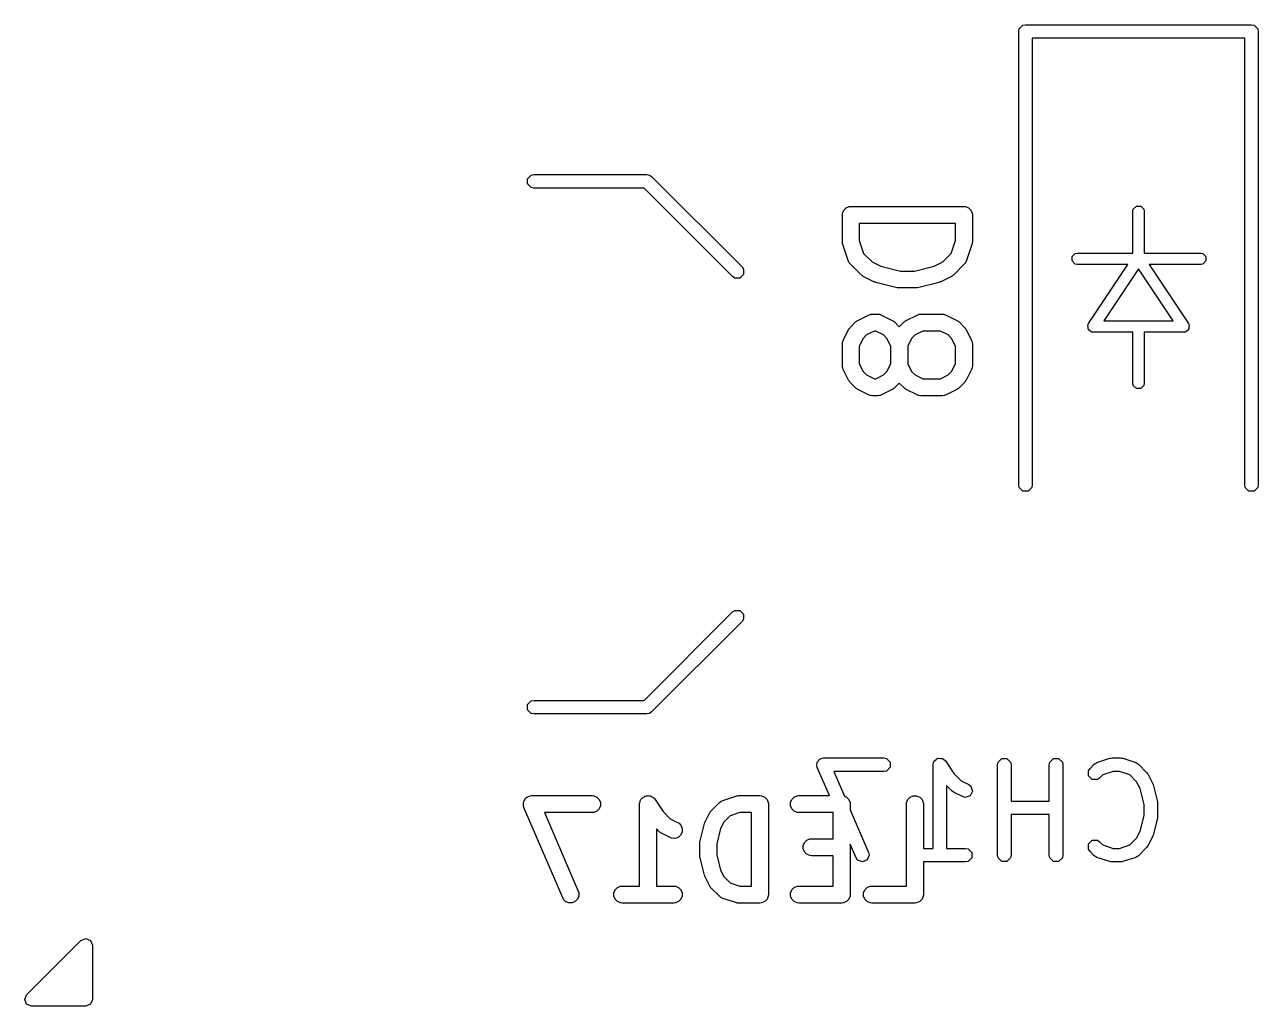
# Model space of a CAD drawing. Extents: x 104 to 228, y -134 to -58.
# Drawn here: x 199.52 to 210.44, y -100.62 to -91.94 of the extents above; entities that cross this region are included whole.
import ezdxf

# ---------------------------------------------------------------- set-up
doc = ezdxf.new("R2010")
doc.units = 0
doc.layers.add('BLACK', color=7, linetype='CONTINUOUS')

msp = doc.modelspace()

# ---------------------------------------------------------------- linework, layer by layer
at = {"layer": 'BLACK', "linetype": 'CONTINUOUS'}
for p, q in [((208.32, -92), (208.324567, -91.977039)), ((208.32, -96.01), (208.32, -92)), ((208.324567, -91.977039), (208.357039, -91.944567)), ((208.357039, -91.944567), (208.38, -91.94)), ((208.38, -91.94), (210.38, -91.94)), ((210.38, -91.94), (210.402961, -91.944567)), ((210.402961, -91.944567), (210.435433, -91.977039)), ((210.435433, -91.977039), (210.44, -92)), ((210.44, -92), (210.44, -96.01)), ((210.32, -92.06), (208.44, -92.06)), ((208.44, -92.06), (208.44, -96.01)), ((210.32, -96.01), (210.32, -92.06)), ((203.974567, -93.302039), (204.007039, -93.269567)), ((203.974567, -93.347961), (203.974567, -93.302039)), ((204.007039, -93.269567), (204.03, -93.265)), ((204.03, -93.265), (205.03, -93.265)), ((205.03, -93.265), (205.052961, -93.269567)), ((205.052961, -93.269567), (205.072426, -93.282574)), ((205.072426, -93.282574), (205.872427, -94.082574)), ((204.007039, -93.380433), (203.974567, -93.347961)), ((204.03, -93.385), (204.007039, -93.380433)), ((205.005148, -93.385), (204.03, -93.385)), ((205.787574, -94.167427), (205.005148, -93.385)), ((206.759819, -93.621905), (206.76126, -93.607273)), ((206.759819, -93.86), (206.759819, -93.621905)), ((206.76126, -93.607273), (206.772459, -93.580237)), ((206.772459, -93.580237), (206.793151, -93.559545)), ((206.793151, -93.559545), (206.820187, -93.548346)), ((206.820187, -93.548346), (206.834819, -93.546905)), ((206.834819, -93.546905), (207.834819, -93.546905)), ((207.834819, -93.546905), (207.849451, -93.548346)), ((207.849451, -93.548346), (207.876487, -93.559545)), ((207.876487, -93.559545), (207.897179, -93.580237)), ((207.897179, -93.580237), (207.908378, -93.607273)), ((207.908378, -93.607273), (207.909819, -93.621905)), ((207.909819, -93.621905), (207.909819, -93.86)), ((209.33, -93.59), (209.333806, -93.570866)), ((209.33, -93.96), (209.33, -93.59)), ((209.333806, -93.570866), (209.360866, -93.543806)), ((209.360866, -93.543806), (209.399134, -93.543806)), ((209.399134, -93.543806), (209.426194, -93.570866)), ((209.426194, -93.570866), (209.43, -93.59)), ((209.43, -93.59), (209.43, -93.96)), ((207.759819, -93.696905), (206.909819, -93.696905)), ((206.909819, -93.696905), (206.909819, -93.847829)), ((207.759819, -93.84783), (207.759819, -93.696905)), ((206.760548, -93.867405), (206.759819, -93.86)), ((206.760408, -93.86938), (206.760548, -93.867405)), ((206.909819, -93.847829), (206.94799, -93.962343)), ((207.721648, -93.962342), (207.759819, -93.84783)), ((207.909819, -93.86), (207.909089, -93.867406)), ((207.909089, -93.867406), (207.90923, -93.869381)), ((206.760998, -93.871977), (206.760408, -93.86938)), ((206.76126, -93.874632), (206.760998, -93.871977)), ((206.762018, -93.876463), (206.76126, -93.874632)), ((206.763668, -93.883717), (206.762018, -93.876463)), ((206.811287, -94.026574), (206.763668, -93.883717)), ((206.94799, -93.962343), (207.022103, -94.036456)), ((207.647534, -94.036455), (207.721648, -93.962342)), ((207.90597, -93.883718), (207.858351, -94.026574)), ((207.907619, -93.876462), (207.90597, -93.883718)), ((207.908378, -93.874632), (207.907619, -93.876462)), ((207.908639, -93.871978), (207.908378, -93.874632)), ((207.90923, -93.869381), (207.908639, -93.871978)), ((208.793806, -93.990866), (208.820866, -93.963806)), ((208.820866, -93.963806), (208.84, -93.96)), ((208.84, -93.96), (209.33, -93.96)), ((209.43, -93.96), (209.93, -93.96)), ((209.93, -93.96), (209.949134, -93.963806)), ((209.949134, -93.963806), (209.976194, -93.990866)), ((205.872427, -94.082574), (205.885433, -94.102039)), ((206.817281, -94.039999), (206.811287, -94.026574)), ((206.819046, -94.042034), (206.817281, -94.039999)), ((206.820078, -94.044525), (206.819046, -94.042034)), ((206.829405, -94.05589), (206.820078, -94.044525)), ((206.924643, -94.151128), (206.829405, -94.05589)), ((207.022103, -94.036456), (207.09909, -94.074949)), ((207.09909, -94.074949), (207.272624, -94.118333)), ((207.397013, -94.118333), (207.570547, -94.074949)), ((207.570547, -94.074949), (207.647534, -94.036455)), ((207.840233, -94.05589), (207.744994, -94.151128)), ((207.849561, -94.044525), (207.840233, -94.05589)), ((207.850592, -94.042034), (207.849561, -94.044525)), ((207.852357, -94.04), (207.850592, -94.042034)), ((207.858351, -94.026574), (207.852357, -94.04)), ((208.793806, -94.029134), (208.793806, -93.990866)), ((208.820866, -94.056194), (208.793806, -94.029134)), ((208.84, -94.06), (208.820866, -94.056194)), ((209.286574, -94.06), (208.84, -94.06)), ((208.938397, -94.582265), (209.286574, -94.06)), ((209.93, -94.06), (209.473426, -94.06)), ((209.473426, -94.06), (209.821602, -94.582265)), ((209.949134, -94.056194), (209.93, -94.06)), ((209.976194, -94.029134), (209.949134, -94.056194)), ((209.976194, -93.990866), (209.976194, -94.029134)), ((205.807039, -94.180433), (205.787574, -94.167427)), ((205.852961, -94.180433), (205.807039, -94.180433)), ((205.885433, -94.147961), (205.852961, -94.180433)), ((205.885433, -94.102039), (205.885433, -94.147961)), ((206.930393, -94.155848), (206.924643, -94.151128)), ((206.931692, -94.157345), (206.930393, -94.155848)), ((206.933946, -94.158764), (206.931692, -94.157345)), ((206.936008, -94.160456), (206.933946, -94.158764)), ((206.93784, -94.161214), (206.936008, -94.160456)), ((206.944135, -94.165177), (206.93784, -94.161214)), ((207.039373, -94.212796), (206.944135, -94.165177)), ((207.272624, -94.118333), (207.397013, -94.118333)), ((207.725502, -94.165177), (207.630264, -94.212796)), ((207.731798, -94.161213), (207.725502, -94.165177)), ((207.733628, -94.160456), (207.731798, -94.161213)), ((207.735686, -94.158766), (207.733628, -94.160456)), ((207.737945, -94.157345), (207.735686, -94.158766)), ((207.739244, -94.155846), (207.737945, -94.157345)), ((207.744994, -94.151128), (207.739244, -94.155846)), ((209.379999, -94.100138), (209.073426, -94.56)), ((209.686574, -94.56), (209.379999, -94.100138)), ((207.040442, -94.213205), (207.039373, -94.212796)), ((207.040878, -94.213528), (207.040442, -94.213205)), ((207.047014, -94.21572), (207.040878, -94.213528)), ((207.053104, -94.218051), (207.047014, -94.21572)), ((207.053644, -94.218089), (207.053104, -94.218051)), ((207.054724, -94.218475), (207.053644, -94.218089)), ((207.2452, -94.266094), (207.054724, -94.218475)), ((207.247736, -94.266469), (207.2452, -94.266094)), ((207.248758, -94.266892), (207.247736, -94.266469)), ((207.25427, -94.267434), (207.248758, -94.266892)), ((207.259744, -94.268244), (207.25427, -94.267434)), ((207.260836, -94.268081), (207.259744, -94.268244)), ((207.26339, -94.268333), (207.260836, -94.268081)), ((207.406247, -94.268333), (207.26339, -94.268333)), ((207.4088, -94.268081), (207.406247, -94.268333)), ((207.409893, -94.268244), (207.4088, -94.268081)), ((207.415366, -94.267434), (207.409893, -94.268244)), ((207.420879, -94.266892), (207.415366, -94.267434)), ((207.4219, -94.266469), (207.420879, -94.266892)), ((207.424437, -94.266094), (207.4219, -94.266469)), ((207.614913, -94.218475), (207.424437, -94.266094)), ((207.615992, -94.218089), (207.614913, -94.218475)), ((207.616532, -94.218051), (207.615992, -94.218089)), ((207.622613, -94.215723), (207.616532, -94.218051)), ((207.628759, -94.213528), (207.622613, -94.215723)), ((207.629194, -94.213205), (207.628759, -94.213528)), ((207.630264, -94.212796), (207.629194, -94.213205)), ((206.896516, -94.554823), (206.991754, -94.507204)), ((206.991754, -94.507204), (207.005485, -94.501949)), ((207.005485, -94.501949), (207.008174, -94.501757)), ((207.008174, -94.501757), (207.010663, -94.500727)), ((207.010663, -94.500727), (207.025295, -94.499286)), ((207.025295, -94.499286), (207.072914, -94.499286)), ((207.072914, -94.499286), (207.087546, -94.500727)), ((207.087546, -94.500727), (207.090035, -94.501758)), ((207.090035, -94.501758), (207.092723, -94.501949)), ((207.092723, -94.501949), (207.106455, -94.507204)), ((207.106455, -94.507204), (207.201693, -94.554823)), ((207.325087, -94.554823), (207.420325, -94.507204)), ((207.420325, -94.507204), (207.434056, -94.501949)), ((207.434056, -94.501949), (207.436745, -94.501757)), ((207.436745, -94.501757), (207.439234, -94.500727)), ((207.439234, -94.500727), (207.453866, -94.499286)), ((207.453866, -94.499286), (207.644342, -94.499286)), ((207.644342, -94.499286), (207.658974, -94.500727)), ((207.658974, -94.500727), (207.661463, -94.501758)), ((207.661463, -94.501758), (207.664151, -94.501949)), ((207.664151, -94.501949), (207.677883, -94.507204)), ((207.677883, -94.507204), (207.773121, -94.554823)), ((206.815356, -94.635983), (206.81932, -94.629683)), ((206.81932, -94.629683), (206.820078, -94.627856)), ((206.820078, -94.627856), (206.821766, -94.625799)), ((206.821766, -94.625799), (206.823188, -94.62354)), ((206.823188, -94.62354), (206.824686, -94.62224)), ((206.824686, -94.62224), (206.829405, -94.616491)), ((206.829405, -94.616491), (206.877024, -94.568872)), ((206.877024, -94.568872), (206.882773, -94.564153)), ((206.882773, -94.564153), (206.884073, -94.562655)), ((206.884073, -94.562655), (206.886332, -94.561233)), ((206.886332, -94.561233), (206.888389, -94.559545)), ((206.888389, -94.559545), (206.890216, -94.558787)), ((206.890216, -94.558787), (206.896516, -94.554823)), ((207.201693, -94.554823), (207.207992, -94.558787)), ((207.207992, -94.558787), (207.20982, -94.559545)), ((207.20982, -94.559545), (207.211876, -94.561233)), ((207.211876, -94.561233), (207.214136, -94.562655)), ((207.214136, -94.562655), (207.215435, -94.564153)), ((207.215435, -94.564153), (207.221185, -94.568872)), ((207.221185, -94.568872), (207.26339, -94.611077)), ((207.26339, -94.611077), (207.305595, -94.568872)), ((207.305595, -94.568872), (207.311344, -94.564153)), ((207.311344, -94.564153), (207.312644, -94.562655)), ((207.312644, -94.562655), (207.314903, -94.561233)), ((207.314903, -94.561233), (207.31696, -94.559545)), ((207.31696, -94.559545), (207.318787, -94.558787)), ((207.318787, -94.558787), (207.325087, -94.554823)), ((207.773121, -94.554823), (207.779417, -94.558786)), ((207.779417, -94.558786), (207.781247, -94.559544)), ((207.781247, -94.559544), (207.783305, -94.561233)), ((207.783305, -94.561233), (207.785564, -94.562655)), ((207.785564, -94.562655), (207.786863, -94.564153)), ((207.786863, -94.564153), (207.792612, -94.568871)), ((207.792612, -94.568871), (207.840232, -94.61649)), ((207.840232, -94.61649), (207.84495, -94.622239)), ((207.84495, -94.622239), (207.84645, -94.62354)), ((207.84645, -94.62354), (207.847872, -94.625799)), ((207.847872, -94.625799), (207.84956, -94.627856)), ((207.84956, -94.627856), (207.850317, -94.629683)), ((207.850317, -94.629683), (207.854282, -94.635983)), ((208.930951, -94.600297), (208.933806, -94.593383)), ((208.933806, -94.614572), (208.930951, -94.600297)), ((208.933806, -94.590866), (208.935576, -94.589095)), ((208.933806, -94.593383), (208.933806, -94.590866)), ((208.933806, -94.629134), (208.933806, -94.614572)), ((208.937446, -94.632774), (208.933806, -94.629134)), ((208.935576, -94.589095), (208.938397, -94.582265)), ((208.938456, -94.637822), (208.937446, -94.632774)), ((209.073426, -94.56), (209.686574, -94.56)), ((209.822553, -94.632774), (209.821544, -94.637822)), ((209.821602, -94.582265), (209.824422, -94.589094)), ((209.826194, -94.629134), (209.822553, -94.632774)), ((209.824422, -94.589094), (209.826194, -94.590866)), ((209.826194, -94.590866), (209.826194, -94.593383)), ((209.826194, -94.593383), (209.829049, -94.600296)), ((209.829049, -94.600296), (209.826194, -94.614571)), ((209.826194, -94.614571), (209.826194, -94.629134)), ((206.762482, -94.744953), (206.767737, -94.731221)), ((206.767737, -94.731221), (206.815356, -94.635983)), ((206.944077, -94.713951), (206.909819, -94.782467)), ((206.974484, -94.683544), (206.944077, -94.713951)), ((207.043, -94.649286), (206.974484, -94.683544)), ((207.055209, -94.649286), (207.043, -94.649286)), ((207.123725, -94.683544), (207.055209, -94.649286)), ((207.154132, -94.713951), (207.123725, -94.683544)), ((207.18839, -94.782467), (207.154132, -94.713951)), ((207.372648, -94.713951), (207.33839, -94.782467)), ((207.403055, -94.683544), (207.372648, -94.713951)), ((207.471571, -94.649286), (207.403055, -94.683544)), ((207.626637, -94.649286), (207.471571, -94.649286)), ((207.695153, -94.683544), (207.626637, -94.649286)), ((207.725561, -94.713951), (207.695153, -94.683544)), ((207.759819, -94.782467), (207.725561, -94.713951)), ((207.854282, -94.635983), (207.901901, -94.731221)), ((207.901901, -94.731221), (207.907156, -94.744952)), ((208.950569, -94.645897), (208.938456, -94.637822)), ((208.960866, -94.656194), (208.950569, -94.645897)), ((208.968203, -94.657653), (208.960866, -94.656194)), ((208.970297, -94.659049), (208.968203, -94.657653)), ((208.972751, -94.658558), (208.970297, -94.659049)), ((208.98, -94.66), (208.972751, -94.658558)), ((209.33, -94.66), (208.98, -94.66)), ((209.33, -95.11), (209.33, -94.66)), ((209.78, -94.66), (209.43, -94.66)), ((209.43, -94.66), (209.43, -95.11)), ((209.787248, -94.658558), (209.78, -94.66)), ((209.789703, -94.659049), (209.787248, -94.658558)), ((209.791796, -94.657653), (209.789703, -94.659049)), ((209.799134, -94.656194), (209.791796, -94.657653)), ((209.80943, -94.645897), (209.799134, -94.656194)), ((209.821544, -94.637822), (209.80943, -94.645897)), ((206.759819, -94.764762), (206.76126, -94.75013)), ((206.759819, -94.955238), (206.759819, -94.764762)), ((206.76126, -94.75013), (206.762291, -94.74764)), ((206.762291, -94.74764), (206.762482, -94.744953)), ((206.909819, -94.782467), (206.909819, -94.937533)), ((207.18839, -94.937533), (207.18839, -94.782467)), ((207.33839, -94.782467), (207.33839, -94.937533)), ((207.759819, -94.937533), (207.759819, -94.782467)), ((207.907156, -94.744952), (207.907347, -94.747641)), ((207.907347, -94.747641), (207.908378, -94.75013)), ((207.908378, -94.75013), (207.909819, -94.764762)), ((207.909819, -94.764762), (207.909819, -94.955238)), ((206.76126, -94.96987), (206.759819, -94.955238)), ((206.909819, -94.937533), (206.944077, -95.006049)), ((207.154132, -95.006049), (207.18839, -94.937533)), ((207.33839, -94.937533), (207.372648, -95.006049)), ((207.725561, -95.006048), (207.759819, -94.937533)), ((207.909819, -94.955238), (207.908378, -94.96987)), ((206.762291, -94.972359), (206.76126, -94.96987)), ((206.762482, -94.975047), (206.762291, -94.972359)), ((206.767737, -94.988779), (206.762482, -94.975047)), ((206.815356, -95.084017), (206.767737, -94.988779)), ((206.944077, -95.006049), (206.974484, -95.036456)), ((206.974484, -95.036456), (207.043, -95.070714)), ((207.055209, -95.070714), (207.123725, -95.036456)), ((207.123725, -95.036456), (207.154132, -95.006049)), ((207.372648, -95.006049), (207.403055, -95.036456)), ((207.403055, -95.036456), (207.471571, -95.070714)), ((207.626637, -95.070714), (207.695153, -95.036455)), ((207.695153, -95.036455), (207.725561, -95.006048)), ((207.901901, -94.988779), (207.854282, -95.084017)), ((207.907156, -94.975048), (207.901901, -94.988779)), ((207.907347, -94.972358), (207.907156, -94.975048)), ((207.908378, -94.96987), (207.907347, -94.972358)), ((206.81932, -95.090316), (206.815356, -95.084017)), ((206.820078, -95.092144), (206.81932, -95.090316)), ((206.821766, -95.0942), (206.820078, -95.092144)), ((206.823188, -95.09646), (206.821766, -95.0942)), ((206.824686, -95.097759), (206.823188, -95.09646)), ((206.829405, -95.103509), (206.824686, -95.097759)), ((206.877024, -95.151128), (206.829405, -95.103509)), ((206.882773, -95.155846), (206.877024, -95.151128)), ((206.884073, -95.157345), (206.882773, -95.155846)), ((206.886332, -95.158766), (206.884073, -95.157345)), ((206.888389, -95.160455), (206.886332, -95.158766)), ((206.890216, -95.161212), (206.888389, -95.160455)), ((206.896516, -95.165177), (206.890216, -95.161212)), ((206.991754, -95.212796), (206.896516, -95.165177)), ((207.043, -95.070714), (207.055209, -95.070714)), ((207.201693, -95.165177), (207.106455, -95.212796)), ((207.207992, -95.161212), (207.201693, -95.165177)), ((207.20982, -95.160455), (207.207992, -95.161212)), ((207.211876, -95.158766), (207.20982, -95.160455)), ((207.214136, -95.157345), (207.211876, -95.158766)), ((207.215435, -95.155846), (207.214136, -95.157345)), ((207.221185, -95.151128), (207.215435, -95.155846)), ((207.26339, -95.108923), (207.221185, -95.151128)), ((207.305595, -95.151128), (207.26339, -95.108923)), ((207.311344, -95.155846), (207.305595, -95.151128)), ((207.312644, -95.157345), (207.311344, -95.155846)), ((207.314903, -95.158766), (207.312644, -95.157345)), ((207.31696, -95.160455), (207.314903, -95.158766)), ((207.318787, -95.161212), (207.31696, -95.160455)), ((207.325087, -95.165177), (207.318787, -95.161212)), ((207.420325, -95.212796), (207.325087, -95.165177)), ((207.471571, -95.070714), (207.626637, -95.070714)), ((207.773121, -95.165177), (207.677883, -95.212796)), ((207.779417, -95.161213), (207.773121, -95.165177)), ((207.781247, -95.160456), (207.779417, -95.161213)), ((207.783305, -95.158766), (207.781247, -95.160456)), ((207.785564, -95.157345), (207.783305, -95.158766)), ((207.786863, -95.155846), (207.785564, -95.157345)), ((207.792612, -95.151129), (207.786863, -95.155846)), ((207.840232, -95.10351), (207.792612, -95.151129)), ((207.84495, -95.09776), (207.840232, -95.10351)), ((207.84645, -95.09646), (207.84495, -95.09776)), ((207.847872, -95.0942), (207.84645, -95.09646)), ((207.84956, -95.092144), (207.847872, -95.0942)), ((207.850317, -95.090316), (207.84956, -95.092144)), ((207.854282, -95.084017), (207.850317, -95.090316)), ((209.333806, -95.129134), (209.33, -95.11)), ((209.360866, -95.156194), (209.333806, -95.129134)), ((209.399134, -95.156194), (209.360866, -95.156194)), ((209.426194, -95.129134), (209.399134, -95.156194)), ((209.43, -95.11), (209.426194, -95.129134)), ((207.005485, -95.218051), (206.991754, -95.212796)), ((207.008174, -95.218242), (207.005485, -95.218051)), ((207.010663, -95.219273), (207.008174, -95.218242)), ((207.025295, -95.220714), (207.010663, -95.219273)), ((207.072914, -95.220714), (207.025295, -95.220714)), ((207.087546, -95.219273), (207.072914, -95.220714)), ((207.090035, -95.218241), (207.087546, -95.219273)), ((207.092723, -95.218051), (207.090035, -95.218241)), ((207.106455, -95.212796), (207.092723, -95.218051)), ((207.434056, -95.218051), (207.420325, -95.212796)), ((207.436745, -95.218242), (207.434056, -95.218051)), ((207.439234, -95.219273), (207.436745, -95.218242)), ((207.453866, -95.220714), (207.439234, -95.219273)), ((207.644342, -95.220714), (207.453866, -95.220714)), ((207.658974, -95.219273), (207.644342, -95.220714)), ((207.661463, -95.218241), (207.658974, -95.219273)), ((207.664151, -95.218051), (207.661463, -95.218241)), ((207.677883, -95.212796), (207.664151, -95.218051)), ((208.324567, -96.032961), (208.32, -96.01)), ((208.357039, -96.065433), (208.324567, -96.032961)), ((208.435433, -96.032961), (208.402961, -96.065433)), ((208.44, -96.01), (208.435433, -96.032961)), ((210.324567, -96.032961), (210.32, -96.01)), ((210.357039, -96.065433), (210.324567, -96.032961)), ((210.435433, -96.032961), (210.402961, -96.065433)), ((210.44, -96.01), (210.435433, -96.032961)), ((208.402961, -96.065433), (208.357039, -96.065433)), ((210.402961, -96.065433), (210.357039, -96.065433)), ((205.005148, -97.915), (205.787574, -97.132573)), ((205.787574, -97.132573), (205.807039, -97.119567)), ((205.807039, -97.119567), (205.852961, -97.119567)), ((205.852961, -97.119567), (205.885433, -97.152039)), ((205.872427, -97.217426), (205.072426, -98.017426)), ((205.885433, -97.197961), (205.872427, -97.217426)), ((205.885433, -97.152039), (205.885433, -97.197961)), ((203.974567, -97.952039), (204.007039, -97.919567)), ((203.974567, -97.997961), (203.974567, -97.952039)), ((204.007039, -98.030433), (203.974567, -97.997961)), ((204.007039, -97.919567), (204.03, -97.915)), ((204.03, -97.915), (205.005148, -97.915)), ((204.03, -98.035), (204.007039, -98.030433)), ((205.03, -98.035), (204.03, -98.035)), ((205.052961, -98.030433), (205.03, -98.035)), ((205.072426, -98.017426), (205.052961, -98.030433)), ((206.537899, -98.460894), (206.546089, -98.452703)), ((206.546089, -98.452703), (206.550391, -98.441949)), ((206.550391, -98.441949), (206.561683, -98.437109)), ((206.561683, -98.437109), (206.570371, -98.428422)), ((206.570371, -98.428422), (206.591983, -98.424123)), ((206.591983, -98.424123), (206.5926, -98.423859)), ((206.5926, -98.423859), (206.592836, -98.423953)), ((206.592836, -98.423953), (206.593332, -98.423855)), ((206.593332, -98.423855), (207.126666, -98.423855)), ((207.126666, -98.423855), (207.149627, -98.428422)), ((207.149627, -98.428422), (207.182099, -98.460894)), ((207.570838, -98.456526), (207.57205, -98.450469)), ((207.57205, -98.450469), (207.586587, -98.440777)), ((207.586587, -98.440777), (207.598943, -98.428422)), ((207.598943, -98.428422), (207.605121, -98.428422)), ((207.605121, -98.428422), (207.61026, -98.424996)), ((207.61026, -98.424996), (207.627392, -98.428422)), ((207.627392, -98.428422), (207.644865, -98.428422)), ((207.644865, -98.428422), (207.649232, -98.432789)), ((207.649232, -98.432789), (207.65529, -98.434001)), ((207.65529, -98.434001), (207.671827, -98.450573)), ((207.671827, -98.450573), (207.744721, -98.559914)), ((208.137899, -98.460894), (208.170371, -98.428422)), ((208.170371, -98.428422), (208.216293, -98.428422)), ((208.216293, -98.428422), (208.248765, -98.460894)), ((208.595042, -98.460894), (208.627514, -98.428422)), ((208.627514, -98.428422), (208.673436, -98.428422)), ((208.673436, -98.428422), (208.705908, -98.460894)), ((209.012454, -98.465029), (209.126739, -98.426934)), ((209.126739, -98.426934), (209.136279, -98.425731)), ((209.136279, -98.425731), (209.145713, -98.423855)), ((209.145713, -98.423855), (209.221904, -98.423855)), ((209.221904, -98.423855), (209.231337, -98.425731)), ((209.231337, -98.425731), (209.240878, -98.426934)), ((209.240878, -98.426934), (209.355164, -98.465029)), ((206.533336, -98.484587), (206.537899, -98.473179)), ((206.537899, -98.506148), (206.533336, -98.484587)), ((206.537899, -98.473179), (206.537899, -98.460894)), ((206.537899, -98.506816), (206.537899, -98.506148)), ((206.538078, -98.506995), (206.537899, -98.506816)), ((206.538183, -98.50749), (206.538078, -98.506995)), ((206.645243, -98.757295), (206.538183, -98.50749)), ((207.126666, -98.543855), (206.684325, -98.543855)), ((206.684325, -98.543855), (206.777984, -98.762393)), ((207.149627, -98.539288), (207.126666, -98.543855)), ((207.182099, -98.506816), (207.149627, -98.539288)), ((207.182099, -98.460894), (207.182099, -98.506816)), ((207.561904, -98.483855), (207.566471, -98.460894)), ((207.561904, -99.223855), (207.561904, -98.483855)), ((207.566471, -98.460894), (207.570838, -98.456526)), ((207.744721, -98.559914), (207.809826, -98.625018)), ((208.133332, -98.483855), (208.137899, -98.460894)), ((208.133332, -99.283855), (208.133332, -98.483855)), ((208.248765, -98.460894), (208.253332, -98.483855)), ((208.253332, -98.483855), (208.253332, -98.804807)), ((208.590475, -98.483855), (208.595042, -98.460894)), ((208.590475, -98.804807), (208.590475, -98.483855)), ((208.705908, -98.460894), (208.710475, -98.483855)), ((208.710475, -98.483855), (208.710475, -99.283855)), ((208.937899, -98.537083), (208.950906, -98.517618)), ((208.937899, -98.583005), (208.937899, -98.537083)), ((208.950906, -98.517618), (208.989002, -98.479523)), ((208.989002, -98.479523), (208.9915, -98.477853)), ((208.9915, -98.477853), (208.992116, -98.476623)), ((208.992116, -98.476623), (209.000467, -98.471862)), ((209.000467, -98.471862), (209.008467, -98.466517)), ((209.008467, -98.466517), (209.009844, -98.466517)), ((209.009844, -98.466517), (209.012454, -98.465029)), ((209.15545, -98.543855), (209.063838, -98.574392)), ((209.212167, -98.543855), (209.15545, -98.543855)), ((209.30378, -98.574392), (209.212167, -98.543855)), ((209.355164, -98.465029), (209.357774, -98.466517)), ((209.357774, -98.466517), (209.359151, -98.466517)), ((209.359151, -98.466517), (209.36714, -98.471855)), ((209.36714, -98.471855), (209.375502, -98.476622)), ((209.375502, -98.476622), (209.376118, -98.477855)), ((209.376118, -98.477855), (209.378616, -98.479524)), ((209.378616, -98.479524), (209.454806, -98.555714)), ((209.454806, -98.555714), (209.460143, -98.563701)), ((207.731859, -98.716757), (207.681904, -98.666802)), ((207.681904, -98.666802), (207.681904, -99.223855)), ((207.809826, -98.625018), (207.877309, -98.65876)), ((207.877309, -98.65876), (207.895803, -98.673113)), ((208.97037, -98.615478), (208.937899, -98.583005)), ((209.016292, -98.615478), (208.97037, -98.615478)), ((209.035758, -98.602472), (209.016292, -98.615478)), ((209.063838, -98.574392), (209.035758, -98.602472)), ((209.363066, -98.633678), (209.30378, -98.574392)), ((209.393865, -98.695276), (209.363066, -98.633678)), ((209.460143, -98.563701), (209.466046, -98.571307)), ((209.466046, -98.571307), (209.504141, -98.647499)), ((209.504141, -98.647499), (209.505877, -98.653838)), ((209.505877, -98.653838), (209.508683, -98.659779)), ((209.508683, -98.659779), (209.54678, -98.81216)), ((203.949305, -98.790627), (203.959324, -98.780607)), ((203.959324, -98.780607), (203.96924, -98.770447)), ((203.96924, -98.770447), (203.969668, -98.770263)), ((203.969668, -98.770263), (203.969997, -98.769935)), ((203.969997, -98.769935), (203.983097, -98.764508)), ((203.983097, -98.764508), (203.996138, -98.75892)), ((203.996138, -98.75892), (203.996602, -98.758914)), ((203.996602, -98.758914), (203.997033, -98.758736)), ((203.997033, -98.758736), (204.011665, -98.757295)), ((204.011665, -98.757295), (204.544999, -98.757295)), ((204.544999, -98.757295), (204.559631, -98.758736)), ((204.559631, -98.758736), (204.586667, -98.769935)), ((204.586667, -98.769935), (204.607359, -98.790627)), ((204.983127, -98.785376), (204.987259, -98.779207)), ((204.987259, -98.779207), (204.993373, -98.77513)), ((204.993373, -98.77513), (204.998569, -98.769935)), ((204.998569, -98.769935), (205.005429, -98.767093)), ((205.005429, -98.767093), (205.011608, -98.762974)), ((205.011608, -98.762974), (205.018816, -98.761547)), ((205.018816, -98.761547), (205.025605, -98.758736)), ((205.025605, -98.758736), (205.033031, -98.758736)), ((205.033031, -98.758736), (205.040315, -98.757295)), ((205.040315, -98.757295), (205.04752, -98.758736)), ((205.04752, -98.758736), (205.054869, -98.758736)), ((205.054869, -98.758736), (205.061729, -98.761577)), ((205.061729, -98.761577), (205.06901, -98.763034)), ((205.06901, -98.763034), (205.075115, -98.767122)), ((205.075115, -98.767122), (205.081905, -98.769935)), ((205.081905, -98.769935), (205.087155, -98.775185)), ((205.087155, -98.775185), (205.093325, -98.779317)), ((205.093325, -98.779317), (205.102545, -98.790575)), ((205.702234, -98.799239), (205.81652, -98.761144)), ((205.81652, -98.761144), (205.823773, -98.759494)), ((205.823773, -98.759494), (205.825605, -98.758736)), ((205.825605, -98.758736), (205.828259, -98.758474)), ((205.828259, -98.758474), (205.830857, -98.757884)), ((205.830857, -98.757884), (205.832831, -98.758024)), ((205.832831, -98.758024), (205.840237, -98.757295)), ((205.840237, -98.757295), (206.030713, -98.757295)), ((206.030713, -98.757295), (206.045345, -98.758736)), ((206.045345, -98.758736), (206.072381, -98.769935)), ((206.072381, -98.769935), (206.093073, -98.790627)), ((206.311211, -98.790627), (206.331903, -98.769935)), ((206.331903, -98.769935), (206.358939, -98.758736)), ((206.358939, -98.758736), (206.373571, -98.757295)), ((206.373571, -98.757295), (206.645243, -98.757295)), ((206.777984, -98.762393), (206.796191, -98.769935)), ((206.796191, -98.769935), (206.816883, -98.790627)), ((207.339782, -98.790627), (207.360474, -98.769935)), ((207.360474, -98.769935), (207.38751, -98.758736)), ((207.38751, -98.758736), (207.416774, -98.758736)), ((207.416774, -98.758736), (207.44381, -98.769935)), ((207.44381, -98.769935), (207.464502, -98.790627)), ((207.739846, -98.722094), (207.731859, -98.716757)), ((207.747452, -98.727997), (207.739846, -98.722094)), ((207.823644, -98.766092), (207.747452, -98.727997)), ((207.846223, -98.772275), (207.823644, -98.766092)), ((207.889789, -98.757753), (207.846223, -98.772275)), ((207.910325, -98.716679), (207.889789, -98.757753)), ((207.895803, -98.673113), (207.910325, -98.716679)), ((209.428571, -98.834096), (209.393865, -98.695276)), ((203.937933, -98.818561), (203.938106, -98.818128)), ((203.938106, -98.83274), (203.937933, -98.818561)), ((203.938106, -98.817663), (203.943527, -98.804573)), ((203.938106, -98.818128), (203.938106, -98.817663)), ((203.938106, -98.846927), (203.938106, -98.83274)), ((203.938284, -98.847357), (203.938106, -98.846927)), ((203.93829, -98.847822), (203.938284, -98.847357)), ((203.942729, -98.861839), (203.93829, -98.847822)), ((204.285587, -99.661839), (203.942729, -98.861839)), ((203.943527, -98.804573), (203.948801, -98.791391)), ((203.948801, -98.791391), (203.949126, -98.791057)), ((203.949126, -98.791057), (203.949305, -98.790627)), ((204.607359, -98.873963), (204.586667, -98.894655)), ((204.607359, -98.790627), (204.618558, -98.817663)), ((204.618558, -98.846927), (204.607359, -98.873963)), ((204.618558, -98.817663), (204.618558, -98.846927)), ((204.965237, -98.832217), (204.965252, -98.832141)), ((204.965242, -98.832242), (204.965237, -98.832217)), ((204.965237, -98.832295), (204.965242, -98.832242)), ((204.965237, -99.557295), (204.965237, -98.832295)), ((204.965252, -98.832141), (204.966678, -98.817663)), ((204.966678, -98.817663), (204.969519, -98.810802)), ((204.969519, -98.810802), (204.970976, -98.803522)), ((204.970976, -98.803522), (204.975064, -98.797416)), ((204.975064, -98.797416), (204.977877, -98.790627)), ((204.977877, -98.790627), (204.983127, -98.785376)), ((205.102545, -98.790575), (205.102597, -98.790627)), ((205.102597, -98.790627), (205.102606, -98.790649)), ((205.102606, -98.790649), (205.102641, -98.790692)), ((205.102641, -98.790692), (205.174713, -98.8988)), ((205.596728, -98.893547), (205.672918, -98.817357)), ((205.672918, -98.817357), (205.684283, -98.808029)), ((205.684283, -98.808029), (205.686775, -98.806996)), ((205.686775, -98.806996), (205.688809, -98.805233)), ((205.688809, -98.805233), (205.702234, -98.799239)), ((206.093073, -98.790627), (206.104272, -98.817663)), ((206.104272, -98.817663), (206.105713, -98.832295)), ((206.105713, -98.832295), (206.105713, -99.632295)), ((206.300012, -98.817663), (206.311211, -98.790627)), ((206.300012, -98.846927), (206.300012, -98.817663)), ((206.311211, -98.873963), (206.300012, -98.846927)), ((206.331903, -98.894655), (206.311211, -98.873963)), ((206.816883, -98.790627), (206.828082, -98.817663)), ((206.828082, -98.817663), (206.829523, -98.832295)), ((206.829523, -98.832295), (206.829523, -98.882649)), ((206.829523, -98.882649), (206.991339, -99.260219)), ((207.327142, -98.832295), (207.328583, -98.817663)), ((207.327142, -99.557295), (207.327142, -98.832295)), ((207.328583, -98.817663), (207.339782, -98.790627)), ((207.464502, -98.790627), (207.475701, -98.817663)), ((207.475701, -98.817663), (207.477142, -98.832295)), ((207.477142, -98.832295), (207.477142, -99.223855)), ((208.253332, -98.804807), (208.590475, -98.804807)), ((209.428571, -98.933613), (209.428571, -98.834096)), ((209.54678, -98.81216), (209.547137, -98.819504)), ((209.547137, -98.819504), (209.548571, -98.826712)), ((209.548571, -98.826712), (209.548571, -98.940998)), ((204.544999, -98.907295), (204.125406, -98.907295)), ((204.125406, -98.907295), (204.423459, -99.602751)), ((204.559631, -98.905854), (204.544999, -98.907295)), ((204.586667, -98.894655), (204.559631, -98.905854)), ((205.174713, -98.8988), (205.237045, -98.961131)), ((205.237045, -98.961131), (205.30235, -98.993784)), ((205.30235, -98.993784), (205.314793, -99.001616)), ((205.539329, -99.002962), (205.541653, -98.996886)), ((205.541653, -98.996886), (205.543852, -98.990735)), ((205.543852, -98.990735), (205.544174, -98.990299)), ((205.544174, -98.990299), (205.544584, -98.98923)), ((205.544584, -98.98923), (205.582679, -98.913039)), ((205.582679, -98.913039), (205.586643, -98.906739)), ((205.586643, -98.906739), (205.587401, -98.904912)), ((205.587401, -98.904912), (205.589089, -98.902855)), ((205.589089, -98.902855), (205.590511, -98.900596)), ((205.590511, -98.900596), (205.592009, -98.899296)), ((205.592009, -98.899296), (205.596728, -98.893547)), ((205.7114, -98.991006), (205.68243, -99.048946)), ((205.766464, -98.935942), (205.7114, -98.991006)), ((205.852407, -98.907295), (205.766464, -98.935942)), ((205.955713, -98.907295), (205.852407, -98.907295)), ((205.955713, -99.557295), (205.955713, -98.907295)), ((206.358939, -98.905854), (206.331903, -98.894655)), ((206.373571, -98.907295), (206.358939, -98.905854)), ((206.679523, -98.907295), (206.373571, -98.907295)), ((206.679523, -99.138247), (206.679523, -98.907295)), ((208.590475, -98.924807), (208.253332, -98.924807)), ((208.253332, -98.924807), (208.253332, -99.283855)), ((208.590475, -99.283855), (208.590475, -98.924807)), ((209.393865, -99.072432), (209.428571, -98.933613)), ((209.54678, -98.95555), (209.508683, -99.107931)), ((209.547137, -98.948205), (209.54678, -98.95555)), ((209.548571, -98.940998), (209.547137, -98.948205)), ((205.139585, -99.075804), (205.115237, -99.051455)), ((205.115237, -99.051455), (205.115237, -99.557295)), ((205.145334, -99.080522), (205.139585, -99.075804)), ((205.146634, -99.082021), (205.145334, -99.080522)), ((205.148893, -99.083442), (205.146634, -99.082021)), ((205.15095, -99.085131), (205.148893, -99.083442)), ((205.152777, -99.085888), (205.15095, -99.085131)), ((205.159077, -99.089853), (205.152777, -99.085888)), ((205.235268, -99.127948), (205.159077, -99.089853)), ((205.328059, -99.10685), (205.305951, -99.126023)), ((205.314793, -99.001616), (205.333966, -99.023724)), ((205.341146, -99.080675), (205.328059, -99.10685)), ((205.333966, -99.023724), (205.34322, -99.051485)), ((205.34322, -99.051485), (205.341146, -99.080675)), ((205.500809, -99.156961), (205.538905, -99.00458)), ((205.538905, -99.00458), (205.53929, -99.0035)), ((205.53929, -99.0035), (205.539329, -99.002962)), ((205.68243, -99.048946), (205.64857, -99.184387)), ((209.363067, -99.13403), (209.393865, -99.072432)), ((209.508683, -99.107931), (209.505877, -99.11387)), ((205.249, -99.133203), (205.235268, -99.127948)), ((205.27819, -99.135277), (205.249, -99.133203)), ((205.305951, -99.126023), (205.27819, -99.135277)), ((205.49857, -99.175152), (205.498821, -99.172598)), ((205.49857, -99.289438), (205.49857, -99.175152)), ((205.498659, -99.171506), (205.499468, -99.166031)), ((205.498821, -99.172598), (205.498659, -99.171506)), ((205.499468, -99.166031), (205.500011, -99.16052)), ((205.500011, -99.16052), (205.500433, -99.159499)), ((205.500433, -99.159499), (205.500809, -99.156961)), ((205.64857, -99.184387), (205.64857, -99.280202)), ((206.414298, -99.198615), (206.425497, -99.171579)), ((206.414298, -99.227879), (206.414298, -99.198615)), ((206.425497, -99.171579), (206.446189, -99.150887)), ((206.446189, -99.150887), (206.473225, -99.139688)), ((206.473225, -99.139688), (206.487857, -99.138247)), ((206.487857, -99.138247), (206.679523, -99.138247)), ((206.881041, -99.30749), (206.829523, -99.187281)), ((206.829523, -99.187281), (206.829523, -99.632295)), ((208.937899, -99.184703), (208.970371, -99.152231)), ((208.937899, -99.230625), (208.937899, -99.184703)), ((208.970371, -99.152231), (209.016293, -99.152231)), ((209.016293, -99.152231), (209.035758, -99.165238)), ((209.035758, -99.165238), (209.063837, -99.193317)), ((209.063837, -99.193317), (209.15545, -99.223855)), ((209.212167, -99.223855), (209.303778, -99.193318)), ((209.303778, -99.193318), (209.363067, -99.13403)), ((209.454807, -99.211995), (209.378617, -99.288186)), ((209.46015, -99.203998), (209.454807, -99.211995)), ((209.466046, -99.196402), (209.46015, -99.203998)), ((209.504141, -99.120212), (209.466046, -99.196402)), ((209.505877, -99.11387), (209.504141, -99.120212)), ((205.498821, -99.291991), (205.49857, -99.289438)), ((205.498659, -99.293084), (205.498821, -99.291991)), ((205.499468, -99.298558), (205.498659, -99.293084)), ((205.500011, -99.30407), (205.499468, -99.298558)), ((205.500433, -99.30509), (205.500011, -99.30407)), ((205.500809, -99.307629), (205.500433, -99.30509)), ((205.538905, -99.46001), (205.500809, -99.307629)), ((205.64857, -99.280202), (205.68243, -99.415642)), ((206.425497, -99.254915), (206.414298, -99.227879)), ((206.446189, -99.275607), (206.425497, -99.254915)), ((206.473225, -99.286806), (206.446189, -99.275607)), ((206.487857, -99.288247), (206.473225, -99.286806)), ((206.679523, -99.288247), (206.487857, -99.288247)), ((206.679523, -99.557295), (206.679523, -99.288247)), ((206.894284, -99.326795), (206.881041, -99.30749)), ((206.97913, -99.325761), (206.936922, -99.34385)), ((206.996186, -99.283123), (206.97913, -99.325761)), ((206.991339, -99.260219), (206.996186, -99.283123)), ((207.477142, -99.223855), (207.561904, -99.223855)), ((207.681904, -99.223855), (207.850476, -99.223855)), ((207.850476, -99.223855), (207.873437, -99.228422)), ((207.873437, -99.228422), (207.905909, -99.260894)), ((207.905909, -99.306816), (207.873437, -99.339288)), ((207.905909, -99.260894), (207.905909, -99.306816)), ((208.137899, -99.306816), (208.133332, -99.283855)), ((208.170371, -99.339288), (208.137899, -99.306816)), ((208.248765, -99.306816), (208.216293, -99.339288)), ((208.253332, -99.283855), (208.248765, -99.306816)), ((208.595042, -99.306816), (208.590475, -99.283855)), ((208.627514, -99.339288), (208.595042, -99.306816)), ((208.705908, -99.306816), (208.673436, -99.339288)), ((208.710475, -99.283855), (208.705908, -99.306816)), ((208.950906, -99.25009), (208.937899, -99.230625)), ((208.989002, -99.288186), (208.950906, -99.25009)), ((208.9915, -99.289855), (208.989002, -99.288186)), ((208.992116, -99.291087), (208.9915, -99.289855)), ((209.000471, -99.29585), (208.992116, -99.291087)), ((209.008467, -99.301193), (209.000471, -99.29585)), ((209.009844, -99.301193), (209.008467, -99.301193)), ((209.012454, -99.302681), (209.009844, -99.301193)), ((209.126739, -99.340776), (209.012454, -99.302681)), ((209.15545, -99.223855), (209.212167, -99.223855)), ((209.355164, -99.302681), (209.240878, -99.340776)), ((209.357774, -99.301193), (209.355164, -99.302681)), ((209.359152, -99.301193), (209.357774, -99.301193)), ((209.367147, -99.29585), (209.359152, -99.301193)), ((209.375502, -99.291088), (209.367147, -99.29585)), ((209.376118, -99.289855), (209.375502, -99.291088)), ((209.378617, -99.288186), (209.376118, -99.289855)), ((205.68243, -99.415642), (205.7114, -99.473582)), ((206.936922, -99.34385), (206.894284, -99.326795)), ((207.850476, -99.343855), (207.477142, -99.343855)), ((207.477142, -99.343855), (207.477142, -99.632295)), ((207.873437, -99.339288), (207.850476, -99.343855)), ((208.216293, -99.339288), (208.170371, -99.339288)), ((208.673436, -99.339288), (208.627514, -99.339288)), ((209.136279, -99.341978), (209.126739, -99.340776)), ((209.145713, -99.343855), (209.136279, -99.341978)), ((209.221904, -99.343855), (209.145713, -99.343855)), ((209.231337, -99.341978), (209.221904, -99.343855)), ((209.240878, -99.340776), (209.231337, -99.341978)), ((205.53929, -99.461089), (205.538905, -99.46001)), ((205.539329, -99.461628), (205.53929, -99.461089)), ((205.541653, -99.467703), (205.539329, -99.461628)), ((205.543852, -99.473855), (205.541653, -99.467703)), ((205.544174, -99.47429), (205.543852, -99.473855)), ((205.544584, -99.47536), (205.544174, -99.47429)), ((205.582679, -99.55155), (205.544584, -99.47536)), ((205.7114, -99.473582), (205.766465, -99.528648)), ((205.766465, -99.528648), (205.852407, -99.557295)), ((204.428255, -99.646029), (204.417387, -99.673199)), ((204.423459, -99.602751), (204.427898, -99.616767)), ((204.427898, -99.616767), (204.428255, -99.646029)), ((204.738107, -99.617663), (204.749306, -99.590627)), ((204.738107, -99.646927), (204.738107, -99.617663)), ((204.749306, -99.673963), (204.738107, -99.646927)), ((204.749306, -99.590627), (204.769998, -99.569935)), ((204.769998, -99.569935), (204.797034, -99.558736)), ((204.797034, -99.558736), (204.811666, -99.557295)), ((204.811666, -99.557295), (204.965237, -99.557295)), ((205.115237, -99.557295), (205.268809, -99.557295)), ((205.268809, -99.557295), (205.283441, -99.558736)), ((205.283441, -99.558736), (205.310477, -99.569935)), ((205.310477, -99.569935), (205.331169, -99.590627)), ((205.331169, -99.590627), (205.342368, -99.617663)), ((205.342368, -99.646927), (205.331169, -99.673963)), ((205.342368, -99.617663), (205.342368, -99.646927)), ((205.586642, -99.557846), (205.582679, -99.55155)), ((205.5874, -99.559676), (205.586642, -99.557846)), ((205.589089, -99.561734), (205.5874, -99.559676)), ((205.590511, -99.563993), (205.589089, -99.561734)), ((205.592009, -99.565292), (205.590511, -99.563993)), ((205.596728, -99.571042), (205.592009, -99.565292)), ((205.672918, -99.647233), (205.596728, -99.571042)), ((205.684283, -99.65656), (205.672918, -99.647233)), ((205.852407, -99.557295), (205.955713, -99.557295)), ((206.104272, -99.646927), (206.093073, -99.673963)), ((206.105713, -99.632295), (206.104272, -99.646927)), ((206.300012, -99.617663), (206.311211, -99.590627)), ((206.300012, -99.646927), (206.300012, -99.617663)), ((206.311211, -99.673963), (206.300012, -99.646927)), ((206.311211, -99.590627), (206.331903, -99.569935)), ((206.331903, -99.569935), (206.358939, -99.558736)), ((206.358939, -99.558736), (206.373571, -99.557295)), ((206.373571, -99.557295), (206.679523, -99.557295)), ((206.828082, -99.646927), (206.816883, -99.673963)), ((206.829523, -99.632295), (206.828082, -99.646927)), ((206.947631, -99.617663), (206.95883, -99.590627)), ((206.947631, -99.646927), (206.947631, -99.617663)), ((206.95883, -99.673963), (206.947631, -99.646927)), ((206.95883, -99.590627), (206.979522, -99.569935)), ((206.979522, -99.569935), (207.006558, -99.558736)), ((207.006558, -99.558736), (207.02119, -99.557295)), ((207.02119, -99.557295), (207.327142, -99.557295)), ((207.475701, -99.646927), (207.464502, -99.673963)), ((207.477142, -99.632295), (207.475701, -99.646927)), ((204.292675, -99.67472), (204.285587, -99.661839)), ((204.313619, -99.695158), (204.292675, -99.67472)), ((204.340789, -99.706026), (204.313619, -99.695158)), ((204.37005, -99.70567), (204.340789, -99.706026)), ((204.396948, -99.694142), (204.37005, -99.70567)), ((204.417387, -99.673199), (204.396948, -99.694142)), ((204.769998, -99.694655), (204.749306, -99.673963)), ((204.797034, -99.705854), (204.769998, -99.694655)), ((204.811666, -99.707295), (204.797034, -99.705854)), ((205.268809, -99.707295), (204.811666, -99.707295)), ((205.283441, -99.705854), (205.268809, -99.707295)), ((205.310477, -99.694655), (205.283441, -99.705854)), ((205.331169, -99.673963), (205.310477, -99.694655)), ((205.686773, -99.657591), (205.684283, -99.65656)), ((205.688809, -99.659357), (205.686773, -99.657591)), ((205.702234, -99.665351), (205.688809, -99.659357)), ((205.81652, -99.703446), (205.702234, -99.665351)), ((205.823773, -99.705095), (205.81652, -99.703446)), ((205.825605, -99.705854), (205.823773, -99.705095)), ((205.828259, -99.706115), (205.825605, -99.705854)), ((205.830857, -99.706706), (205.828259, -99.706115)), ((205.832831, -99.706565), (205.830857, -99.706706)), ((205.840237, -99.707295), (205.832831, -99.706565)), ((206.030713, -99.707295), (205.840237, -99.707295)), ((206.045345, -99.705854), (206.030713, -99.707295)), ((206.072381, -99.694655), (206.045345, -99.705854)), ((206.093073, -99.673963), (206.072381, -99.694655)), ((206.331903, -99.694655), (206.311211, -99.673963)), ((206.358939, -99.705854), (206.331903, -99.694655)), ((206.373571, -99.707295), (206.358939, -99.705854)), ((206.754523, -99.707295), (206.373571, -99.707295)), ((206.769155, -99.705854), (206.754523, -99.707295)), ((206.796191, -99.694655), (206.769155, -99.705854)), ((206.816883, -99.673963), (206.796191, -99.694655)), ((206.979522, -99.694655), (206.95883, -99.673963)), ((207.006558, -99.705854), (206.979522, -99.694655)), ((207.02119, -99.707295), (207.006558, -99.705854)), ((207.402142, -99.707295), (207.02119, -99.707295)), ((207.416774, -99.705854), (207.402142, -99.707295)), ((207.44381, -99.694655), (207.416774, -99.705854)), ((207.464502, -99.673963), (207.44381, -99.694655)), ((199.542574, -100.517574), (200.022574, -100.037574)), ((200.022574, -100.037574), (200.065, -100.02)), ((200.065, -100.02), (200.107426, -100.037574)), ((200.107426, -100.037574), (200.125, -100.08)), ((200.125, -100.08), (200.125, -100.56)), ((199.525, -100.56), (199.542574, -100.517574)), ((199.542574, -100.602426), (199.525, -100.56)), ((199.585, -100.62), (199.542574, -100.602426)), ((200.065, -100.62), (199.585, -100.62)), ((200.107426, -100.602426), (200.065, -100.62)), ((200.125, -100.56), (200.107426, -100.602426))]:
    msp.add_line(p, q, dxfattribs=at)

doc.saveas('drawing.dxf')
